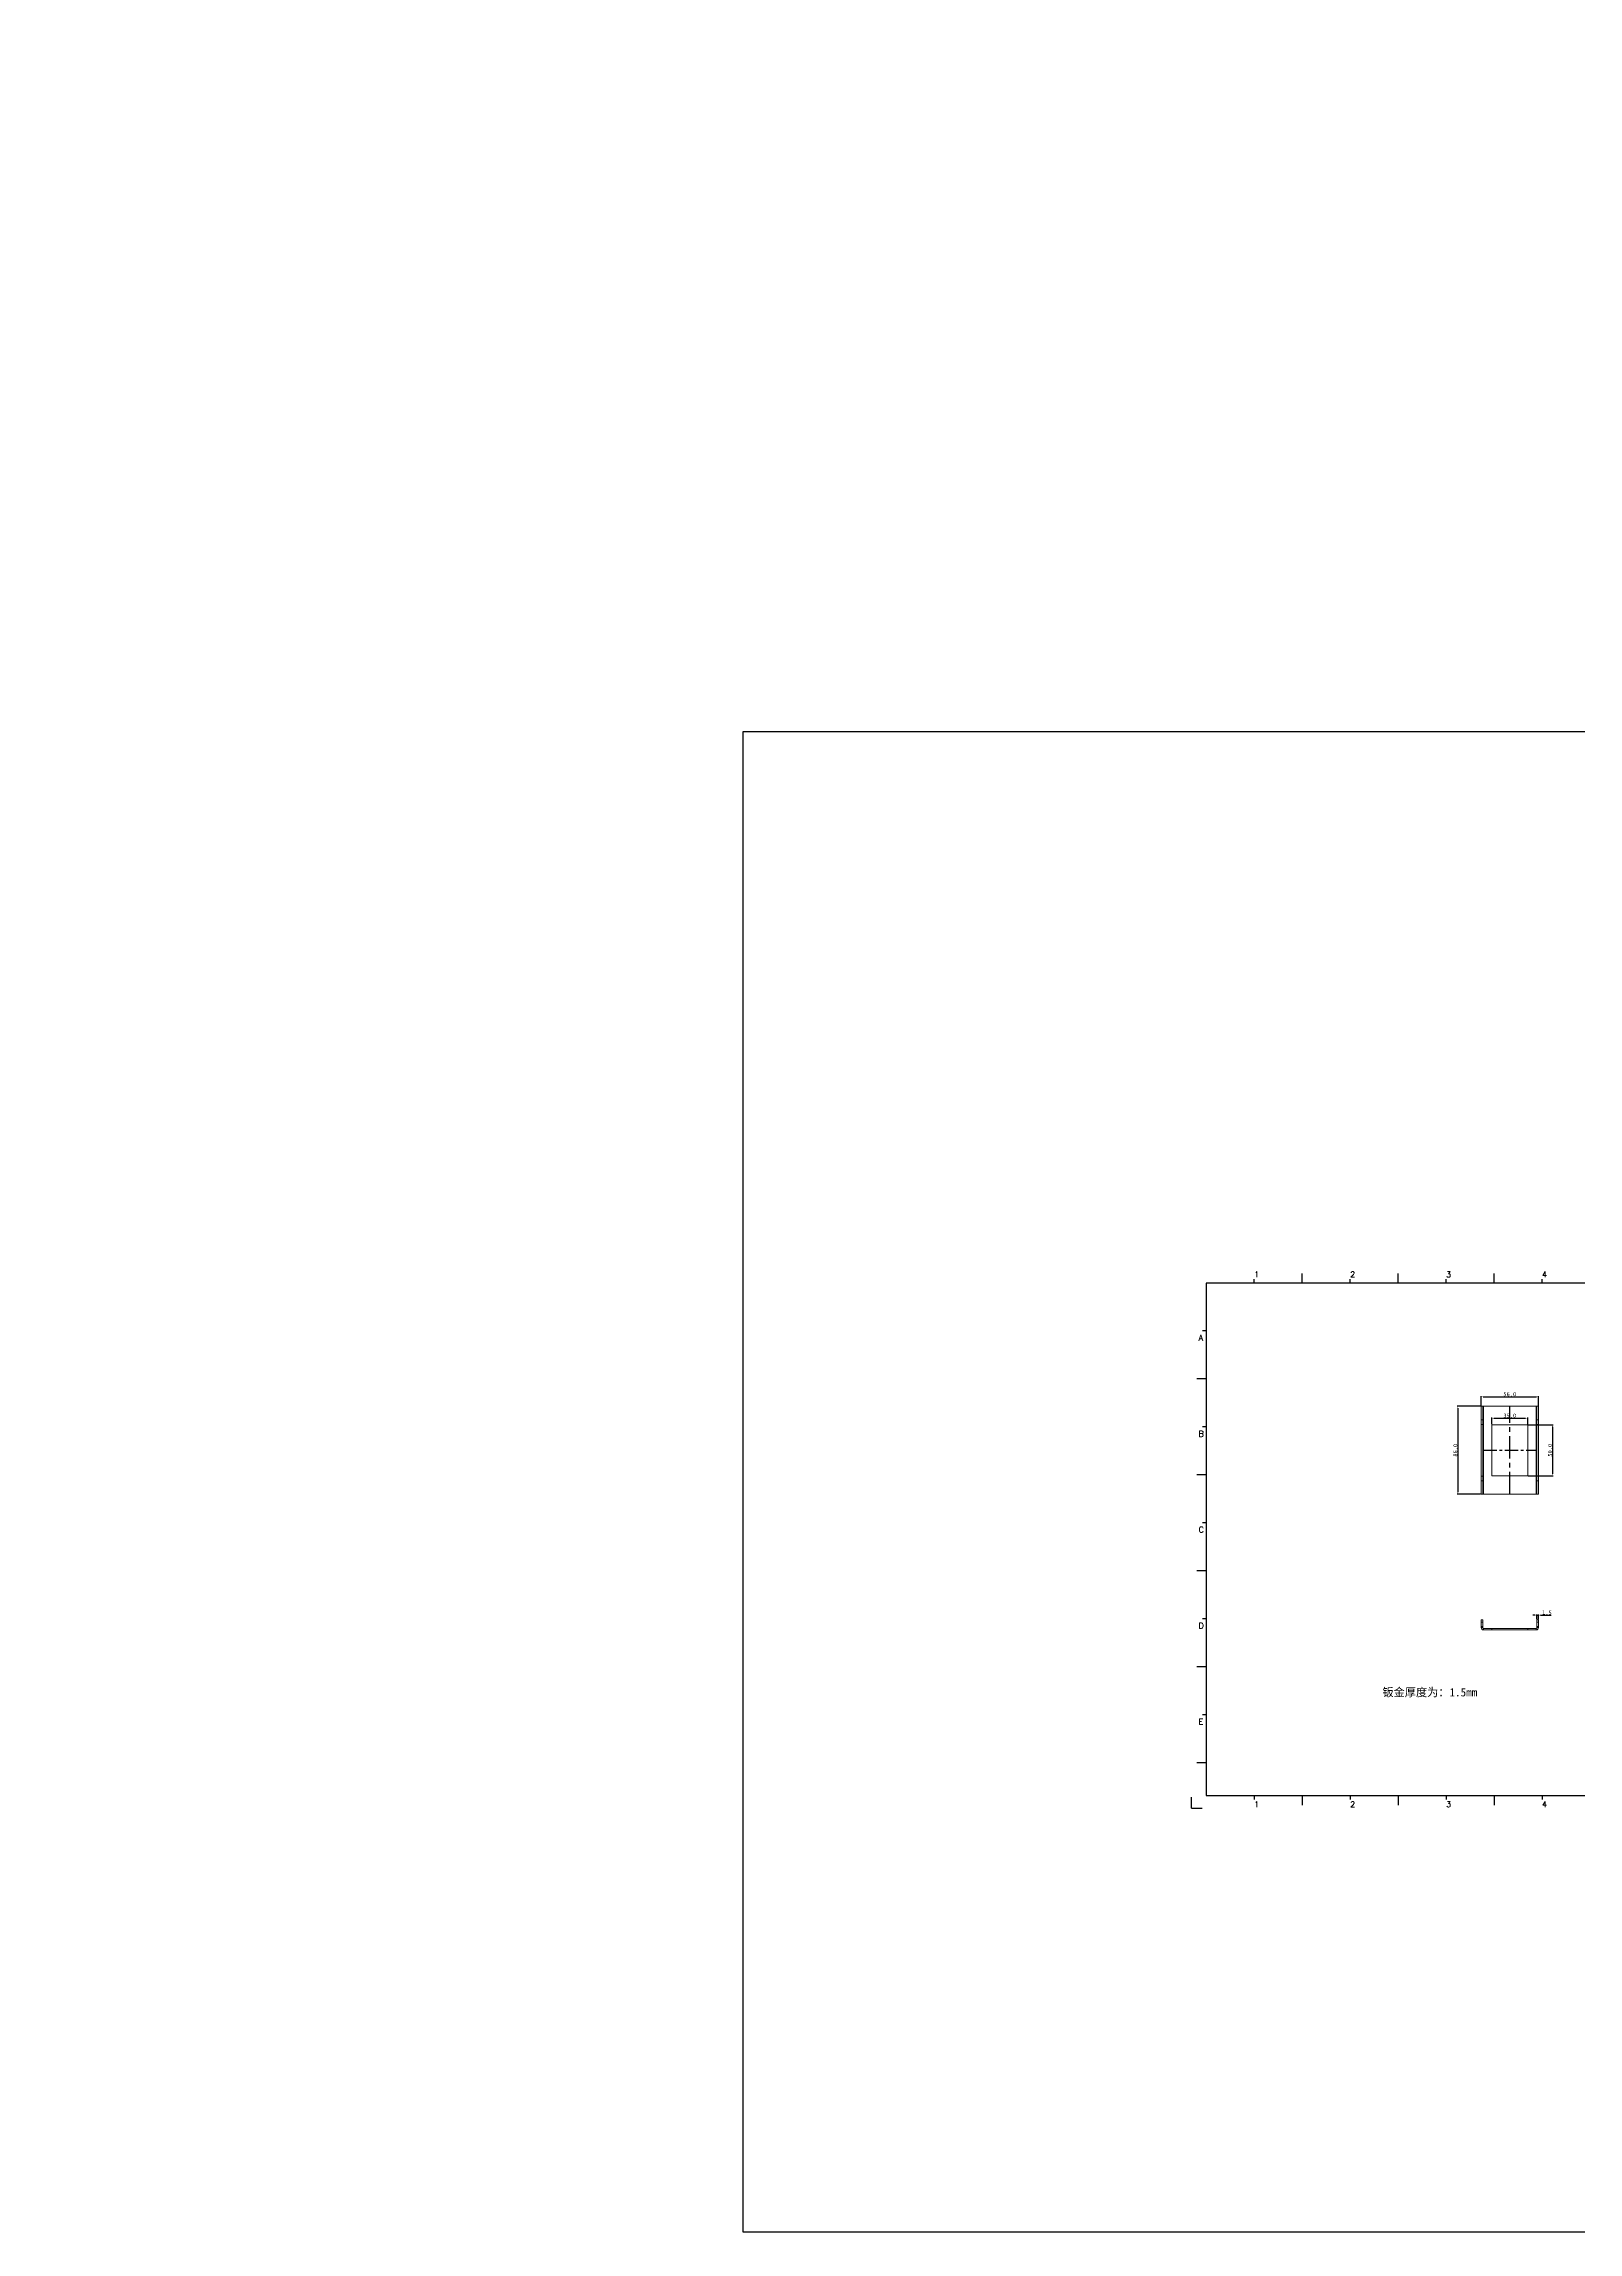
# Model space of a CAD drawing. Extents: x 83 to 30050, y -7164 to 695.
# Drawn here: x 83 to 1584, y -2053 to 86 of the extents above; entities that cross this region are included whole.
import ezdxf
from ezdxf.enums import TextEntityAlignment as Align

# ---------------------------------------------------------------- set-up
doc = ezdxf.new("R2010")
doc.units = 0
doc.header["$LTSCALE"] = 8
doc.header["$MEASUREMENT"] = 0
doc.header["$PDSIZE"] = 5
doc.linetypes.add('CENTER', pattern=[2, 1.25, -0.25, 0.25, -0.25])
doc.linetypes.add('HIDDEN', pattern=[1.905, 1.27, -0.635])
doc.layers.get('0').update_dxf_attribs({"linetype": 'CONTINUOUS'})
doc.layers.get('Defpoints').update_dxf_attribs({"linetype": 'CONTINUOUS'})
doc.layers.add('41', color=3, linetype='CONTINUOUS')
doc.layers.add('dim', color=82, linetype='CONTINUOUS', lineweight=9)
doc.styles.add('SIMPLEX', font='SIMPLEX')
doc.styles.get("Standard").update_dxf_attribs({"font": '', "height": 4})
doc.styles.get('Standard').set_extended_font_data('SimSun')
doc.dimstyles.new('ISO-25', dxfattribs={"dimtxt": 6, "dimasz": 2.5, "dimexe": 1.25, "dimexo": 0.625, "dimtad": 1, "dimdec": 1, "dimzin": 1, "dimdsep": 46, "dimtxsty": 'Standard', "dimcen": 2.5, "dimadec": 0, "dimazin": 0, "dimtm": 1e-09, "dimtfac": 1, "dimtdec": 1, "dimtmove": 0, "dimatfit": 3, "dimfxl": 1, "dimtolj": 1, "dimtzin": 0, "dimarcsym": 0})

# ---------------------------------------------------------------- blocks, each defined once
blk = doc.blocks.new('A$C0BB32EA6')
at = {"layer": '41'}
for p, q in [((615.6, 427.8), (12, 427.8)), ((12, 427.8), (12, 10.3)), ((51.1, 427.8), (51.1, 431)), ((90.2, 427.8), (90.2, 435.7)), ((129.3, 427.8), (129.3, 431)), ((129.3, 427.8), (129.3, 431)), ((129.3, 427.8), (129.3, 431)), ((168.4, 427.8), (168.4, 435.7)), ((168.4, 427.8), (168.4, 435.7)), ((168.4, 427.8), (168.4, 435.7)), ((207.5, 427.8), (207.5, 431)), ((207.5, 427.8), (207.5, 431)), ((246.6, 427.8), (246.6, 435.7)), ((246.6, 427.8), (246.6, 435.7)), ((285.7, 427.8), (285.7, 431)), ((324.8, 427.8), (324.8, 435.7)), ((363.9, 427.8), (363.9, 431)), ((403, 427.8), (403, 435.7)), ((442.1, 427.8), (442.1, 431)), ((481.1, 427.8), (481.1, 435.7)), ((559.3, 427.8), (559.3, 435.7)), ((615.6, 10.3), (615.6, 427.8)), ((12, 388.8), (8.9, 388.8)), ((615.6, 388.8), (618.8, 388.8)), ((12, 349.7), (4.2, 349.7)), ((615.6, 349.7), (623.5, 349.7)), ((12, 310.6), (8.9, 310.6)), ((615.6, 310.6), (618.8, 310.6)), ((12, 271.5), (4.2, 271.5)), ((615.6, 271.5), (623.5, 271.5)), ((12, 232.4), (8.9, 232.4)), ((615.6, 232.4), (618.8, 232.4)), ((12, 193.3), (4.2, 193.3)), ((615.6, 193.3), (623.5, 193.3)), ((12, 154.2), (8.9, 154.2)), ((615.6, 154.2), (618.8, 154.2)), ((12, 115.1), (4.2, 115.1)), ((615.6, 115.1), (623.5, 115.1)), ((12, 76), (8.9, 76)), ((341.3, 85.8), (615.6, 85.8)), ((341.3, 85.8), (341.3, 10.3)), ((416.9, 85.8), (416.9, 10.3)), ((484.2, 85.8), (484.2, 10.3)), ((555.4, 85.7), (555.4, 10.2)), ((615.6, 76), (618.8, 76)), ((615.6, 66.1), (341.3, 66.1)), ((378.9, 10), (379.1, 65.8)), ((12, 36.9), (4.2, 36.9)), ((341.3, 51.1), (416.9, 51.1)), ((341.3, 37.5), (401.1, 37.5)), ((341.3, 37.5), (416.9, 37.5)), ((615.6, 46.2), (416.9, 46.2)), ((615.6, 36.9), (623.5, 36.9)), ((341.3, 23), (401.9, 23)), ((341.3, 23), (401.9, 23)), ((341.3, 23), (401.9, 23)), ((341.3, 23), (401.9, 23)), ((341.3, 23), (401.9, 23)), ((341.3, 23), (416.9, 23)), ((615.6, 26.7), (416.9, 26.7)), ((12, 10.3), (615.6, 10.3)), ((51.1, 10.3), (51.1, 7.2)), ((90.2, 10.3), (90.2, 2.5)), ((129.3, 10.3), (129.3, 7.2)), ((168.4, 10.3), (168.4, 2.5)), ((207.5, 10.3), (207.5, 7.2)), ((246.6, 10.3), (246.6, 2.5)), ((285.7, 10.3), (285.7, 7.2)), ((324.8, 10.3), (324.8, 2.5)), ((326.3, 10.3), (401.9, 10.3)), ((363.9, 10.3), (363.9, 7.2)), ((403, 10.3), (403, 2.5)), ((442.1, 10.3), (442.1, 7.2)), ((481.1, 10.3), (481.1, 2.5)), ((520.2, 10.3), (520.2, 7.2)), ((559.3, 10.3), (559.3, 2.5))]:
    blk.add_line(p, q, dxfattribs=at)
at = {"layer": '41', "linetype": 'Continuous'}
for p, q in [((630.4, 437.9), (623.8, 437.9)), ((630.4, 437.9), (630.4, 430.6)), ((0, 0), (0, 9)), ((0, 0), (8.6, 0))]:
    blk.add_line(p, q, dxfattribs=at)
at = {"layer": '41'}
for centre in [(391.7, 61.6), (391.1, 48), (392.5, 34.5), (394.6, 20.8)]:
    blk.add_circle(centre, 0.516, dxfattribs=at)
at = {"layer": '41', "style": 'SIMPLEX'}
for s, height, p in [('1', 4.69, (51.1, 432.5)), ('2', 4.69, (129.3, 432.5)), ('3', 4.69, (207.5, 432.5)), ('4', 4.69, (285.7, 432.5)), ('5', 4.69, (363.9, 432.5)), ('6', 4.69, (442.1, 432.5)), ('7', 4.69, (520.2, 432.5)), ('A', 4.75, (5.8, 380.9)), ('A', 4.75, (618.3, 380.9)), ('B', 4.75, (5.8, 302.7)), ('B', 4.75, (618.7, 302.7)), ('C', 4.75, (5.8, 224.6)), ('C', 4.75, (618.7, 224.6)), ('D', 4.75, (5.8, 146.4)), ('D', 4.75, (618.7, 146.4)), ('E', 4.75, (5.8, 68.2)), ('E', 4.75, (618.9, 68.2)), ('X.', 3.28, (349.8, 57.5)), ('%%p', 3.28, (355, 57.4)), ('X.', 3.28, (388.2, 57.5)), ('%%p', 3.28, (394.1, 57.4)), ('.X', 3.28, (346.9, 44.2)), ('%%p', 3.28, (352.1, 44.3)), ('.X', 3.28, (385.9, 44.2)), ('%%p', 3.28, (391.8, 44.3)), ('.XX', 3.28, (346.2, 30.4)), ('%%p', 3.28, (354.4, 30.5)), ('.XXX', 3.28, (383.5, 16.8)), ('.XX', 3.28, (384.1, 30.4)), ('%%p', 3.28, (393, 30.5)), ('%%p', 3.28, (395.1, 17)), ('1', 4.69, (51.1, 0.9)), ('2', 4.69, (129.3, 0.9)), ('3', 4.69, (207.5, 0.9)), ('4', 4.69, (285.7, 0.9)), ('5', 4.69, (363.9, 0.9)), ('6', 4.69, (442.1, 0.9)), ('7', 4.69, (520.2, 0.9))]:
    blk.add_text(s, height=height, dxfattribs=at).set_placement(p)
at = {"layer": '41', "linetype": 'Continuous'}
for s, p in [('（特别标注的除外）', (356.9, 66.9)), ('标准公差', (372.1, 76.4)), ('材质：', (432.4, 73.5)), ('项目代号：', (487, 73.7)), ('淮安鹏雨科技', (562, 72)), ('表面处理：', (420.8, 54.5)), ('审核：', (496.9, 53.5)), ('名称：', (563.9, 55.2)), ('数量：', (431.8, 33.9)), ('设计：', (496.7, 33.7)), ('件号：', (568.3, 34.5)), ('比例:', (431.2, 16.6)), ('SHEET:', (493.9, 15.7)), ('1/1', (524.5, 15.2)), ('版本:', (568.1, 16.2))]:
    blk.add_text(s, height=4, dxfattribs=at).set_placement(p)
at = {"layer": '41'}
for s, p in [('0.2', (363.8, 57.8)), ('0.2%%D', (402.1, 57.1)), ('0.1', (363.1, 44.4)), ('0.1%%D', (402.1, 43.8)), ('0.02', (364.1, 30.6)), ('0.005%%D', (401.3, 17.2)), ('0.02%%D', (401.9, 29.9))]:
    blk.add_text(s, height=2.93, dxfattribs=at).set_placement(p)
at = {"layer": '41', "style": 'SIMPLEX'}
blk.add_text('.XXX', height=3.28, dxfattribs=at).set_placement((351.3, 18.9), align=Align.MIDDLE_CENTER)
at = {"layer": '41'}
blk.add_text('%%P0.005', height=2.93, dxfattribs=at).set_placement((364.9, 17.9), align=Align.MIDDLE_CENTER)
at = {"layer": '41', "linetype": 'Continuous'}
for tag, p in [('材质', (457.1, 73.1)), ('代号', (522.6, 73.3)), ('表面处理', (452.4, 54.1)), ('审核', (523.7, 54.3)), ('名称', (585.8, 55)), ('数量', (457.5, 33.7)), ('设计', (523.2, 34.1)), ('件号', (586.7, 33.9)), ('比例', (457.5, 17.3)), ('版本', (587.1, 16.2))]:
    blk.add_attdef(tag, p, '', height=4, dxfattribs=at)
blk = doc.blocks.new('*D244')
at = {"layer": 'Defpoints', "color": 0, "linetype": 'Continuous'}
for p in [(1544.6, -1236.2), (1488.6, -1245.5), (1544.6, -1245.5)]:
    blk.add_point(p, dxfattribs=at)
at = {"layer": 'dim', "color": 0, "linetype": 'Continuous', "lineweight": -2}
for p, q in [((1488.6, -1245), (1488.6, -1235.7)), ((1490.6, -1236.2), (1542.6, -1236.2)), ((1544.6, -1245), (1544.6, -1235.7))]:
    blk.add_line(p, q, dxfattribs=at)
at = {"layer": 'dim', "color": 0, "linetype": 'Continuous'}
for points in [[(1490.6, -1235.9), (1490.6, -1236.6), (1488.6, -1236.2)], [(1542.6, -1235.9), (1542.6, -1236.6), (1544.6, -1236.2)]]:
    blk.add_solid(points, dxfattribs=at)
at = {"layer": 'dim', "color": 0, "linetype": 'Continuous', "insert": (1516.6, -1233.7), "char_height": 4, "attachment_point": 5}
blk.add_mtext('\\A1;56.0', dxfattribs=at)
blk = doc.blocks.new('*D245')
at = {"layer": 'Defpoints', "color": 0, "linetype": 'Continuous'}
for p in [(1488.6, -1245.5), (1465.8, -1331.5), (1488.6, -1331.5)]:
    blk.add_point(p, dxfattribs=at)
at = {"layer": 'dim', "color": 0, "linetype": 'Continuous', "lineweight": -2}
for p, q in [((1488.1, -1245.5), (1465.3, -1245.5)), ((1465.8, -1247.5), (1465.8, -1329.5)), ((1488.1, -1331.5), (1465.3, -1331.5))]:
    blk.add_line(p, q, dxfattribs=at)
at = {"layer": 'dim', "color": 0, "linetype": 'Continuous'}
for points in [[(1465.5, -1247.5), (1466.1, -1247.5), (1465.8, -1245.5)], [(1465.5, -1329.5), (1466.1, -1329.5), (1465.8, -1331.5)]]:
    blk.add_solid(points, dxfattribs=at)
at = {"layer": 'dim', "color": 0, "linetype": 'Continuous', "insert": (1463.3, -1288.5), "char_height": 4, "attachment_point": 5, "rotation": 90}
blk.add_mtext('\\A1;86.0', dxfattribs=at)
blk = doc.blocks.new('*D246')
at = {"layer": 'Defpoints', "color": 0, "linetype": 'Continuous'}
for p in [(1534.1, -1257.1), (1499.1, -1263.5), (1534.1, -1263.5)]:
    blk.add_point(p, dxfattribs=at)
at = {"layer": 'dim', "color": 0, "linetype": 'Continuous', "lineweight": -2}
for p, q in [((1499.1, -1263), (1499.1, -1256.6)), ((1501.1, -1257.1), (1532.1, -1257.1)), ((1534.1, -1263), (1534.1, -1256.6))]:
    blk.add_line(p, q, dxfattribs=at)
at = {"layer": 'dim', "color": 0, "linetype": 'Continuous'}
for points in [[(1501.1, -1256.8), (1501.1, -1257.4), (1499.1, -1257.1)], [(1532.1, -1256.8), (1532.1, -1257.4), (1534.1, -1257.1)]]:
    blk.add_solid(points, dxfattribs=at)
at = {"layer": 'dim', "color": 0, "linetype": 'Continuous', "insert": (1516.6, -1254.6), "char_height": 4, "attachment_point": 5}
blk.add_mtext('\\A1;35.0', dxfattribs=at)
blk = doc.blocks.new('*D247')
at = {"layer": 'Defpoints', "color": 0, "linetype": 'Continuous'}
for p in [(1534.1, -1263.5), (1534.1, -1313.5), (1558.5, -1313.5)]:
    blk.add_point(p, dxfattribs=at)
at = {"layer": 'dim', "color": 0, "linetype": 'Continuous', "lineweight": -2}
for p, q in [((1534.6, -1263.5), (1559, -1263.5)), ((1558.5, -1265.5), (1558.5, -1311.5)), ((1534.6, -1313.5), (1559, -1313.5))]:
    blk.add_line(p, q, dxfattribs=at)
at = {"layer": 'dim', "color": 0, "linetype": 'Continuous'}
for points in [[(1558.2, -1265.5), (1558.8, -1265.5), (1558.5, -1263.5)], [(1558.2, -1311.5), (1558.8, -1311.5), (1558.5, -1313.5)]]:
    blk.add_solid(points, dxfattribs=at)
at = {"layer": 'dim', "color": 0, "linetype": 'Continuous', "insert": (1556, -1288.5), "char_height": 4, "attachment_point": 5, "rotation": 90}
blk.add_mtext('\\A1;50.0', dxfattribs=at)
blk = doc.blocks.new('*D252')
at = {"layer": 'Defpoints', "color": 0, "linetype": 'Continuous'}
for p in [(1543.1, -1454.1), (1544.6, -1449.6), (1544.6, -1454.1)]:
    blk.add_point(p, dxfattribs=at)
at = {"layer": 'dim', "color": 0, "linetype": 'Continuous', "lineweight": -2}
for p, q in [((1541.1, -1449.6), (1539.1, -1449.6)), ((1543.1, -1453.6), (1543.1, -1449.1)), ((1543.1, -1449.6), (1544.6, -1449.6)), ((1544.6, -1453.6), (1544.6, -1449.1)), ((1546.6, -1449.6), (1557.1, -1449.6))]:
    blk.add_line(p, q, dxfattribs=at)
at = {"layer": 'dim', "color": 0, "linetype": 'Continuous'}
for points in [[(1541.1, -1449.2), (1541.1, -1449.9), (1543.1, -1449.6)], [(1546.6, -1449.2), (1546.6, -1449.9), (1544.6, -1449.6)]]:
    blk.add_solid(points, dxfattribs=at)
at = {"layer": 'dim', "color": 0, "linetype": 'Continuous', "insert": (1552.9, -1447.1), "char_height": 4, "attachment_point": 5}
blk.add_mtext('\\A1;1.5', dxfattribs=at)

msp = doc.modelspace()

# ---------------------------------------------------------------- linework, layer by layer
at = {"color": 7, "linetype": 'Continuous', "lineweight": 15}
for p, q in [((1488.606, -1245.534), (1488.606, -1331.534)), ((1488.606, -1245.534), (1490.106, -1245.534)), ((1490.106, -1245.534), (1490.106, -1331.534)), ((1490.843, -1245.534), (1490.106, -1245.534)), ((1490.843, -1331.534), (1490.843, -1245.534)), ((1490.843, -1245.534), (1542.37, -1245.534)), ((1543.106, -1245.534), (1542.37, -1245.534)), ((1542.37, -1245.534), (1542.37, -1331.534)), ((1543.106, -1331.534), (1543.106, -1245.534)), ((1544.606, -1245.534), (1543.106, -1245.534)), ((1544.606, -1331.534), (1544.606, -1245.534)), ((1534.106, -1263.534), (1499.106, -1263.534)), ((1499.106, -1263.534), (1499.106, -1313.534)), ((1534.106, -1313.534), (1534.106, -1263.534)), ((1499.106, -1313.534), (1534.106, -1313.534)), ((1488.606, -1331.534), (1490.106, -1331.534)), ((1490.106, -1331.534), (1490.843, -1331.534)), ((1490.843, -1331.534), (1542.37, -1331.534)), ((1542.37, -1331.534), (1543.106, -1331.534)), ((1544.606, -1331.534), (1543.106, -1331.534)), ((1488.606, -1454.139), (1490.106, -1454.139)), ((1488.606, -1454.139), (1488.606, -1461.903)), ((1490.106, -1454.139), (1490.106, -1461.903)), ((1544.606, -1454.139), (1543.106, -1454.139)), ((1543.106, -1461.903), (1543.106, -1454.139)), ((1544.606, -1461.903), (1544.606, -1454.139)), ((1490.106, -1461.903), (1488.606, -1461.903)), ((1490.843, -1462.639), (1490.843, -1464.139)), ((1490.843, -1462.639), (1542.37, -1462.639)), ((1490.843, -1464.139), (1542.37, -1464.139)), ((1542.37, -1462.639), (1542.37, -1464.139)), ((1543.106, -1461.903), (1544.606, -1461.903))]:
    msp.add_line(p, q, dxfattribs=at)
at = {"color": 7, "linetype": 'HIDDEN', "lineweight": 0}
for p, q in [((1490.106, -1258.784), (1488.606, -1258.784)), ((1544.606, -1258.784), (1543.106, -1258.784)), ((1488.606, -1263.284), (1490.106, -1263.284)), ((1543.106, -1263.284), (1544.606, -1263.284)), ((1490.106, -1313.784), (1488.606, -1313.784)), ((1488.606, -1318.284), (1490.106, -1318.284)), ((1544.606, -1313.784), (1543.106, -1313.784)), ((1543.106, -1318.284), (1544.606, -1318.284)), ((1490.106, -1456.389), (1488.606, -1456.389)), ((1488.606, -1460.889), (1490.106, -1460.889)), ((1499.106, -1462.639), (1499.106, -1464.139)), ((1534.106, -1462.639), (1534.106, -1464.139)), ((1544.606, -1456.389), (1543.106, -1456.389)), ((1543.106, -1460.889), (1544.606, -1460.889))]:
    msp.add_line(p, q, dxfattribs=at)
at = {"color": 1, "linetype": 'CENTER', "ltscale": 2.1844}
msp.add_line((1516.606, -1331.534), (1516.606, -1245.534), dxfattribs=at)
at = {"color": 1, "linetype": 'CENTER', "ltscale": 1.308781}
msp.add_line((1490.843, -1288.534), (1542.37, -1288.534), dxfattribs=at)
at = {"color": 7, "linetype": 'Continuous', "lineweight": 15}
for centre, radius, start, end in [((1490.843, -1461.903), 2.237, 180, 270), ((1490.843, -1461.903), 0.737, 180, 270), ((1542.37, -1461.903), 2.237, 270, 0), ((1542.37, -1461.903), 0.737, 270, 0)]:
    msp.add_arc(centre, radius, start, end, dxfattribs=at)
at = {"layer": '41', "color": 1, "linetype": 'Continuous'}
msp.add_lwpolyline([(766.79, -586.034), (6400.603, -586.034), (6400.603, -2052.866), (766.79, -2052.866)], close=True, dxfattribs=at)

# ---------------------------------------------------------------- block references
at = {"layer": '41', "linetype": 'Continuous', "xscale": 1.200000000000045, "yscale": 1.200000000000045, "zscale": 1.2}
msp.add_blockref('A$C0BB32EA6', (1205.359, -1638.462), dxfattribs=at).add_auto_attribs({'版本': 'A', '件号': 'C003', '名称': '支板', '设计': '徐鹏', '审核': '徐鹏', '代号': '0001', '比例': '1:1', '数量': '01', '表面处理': '/', '材质': '钣金'})

# ---------------------------------------------------------------- texts
at = {"layer": '41', "linetype": 'Continuous', "insert": (1392.132, -1521.09), "char_height": 8, "width": 96.38984, "attachment_point": 1}
msp.add_mtext('钣金厚度为：1.5mm', dxfattribs=at)
at = {"layer": 'dim', "linetype": 'Continuous', "char_height": 4}
for insert, attachment_point in [((82.924, 86.319), 9), ((305.236, 73.907), 1)]:
    msp.add_mtext('\\A1;', dxfattribs=dict(at, insert=insert, attachment_point=attachment_point))

# ---------------------------------------------------------------- dimensions: what is measured, and where the dimension line sits
at = {"layer": 'dim', "linetype": 'Continuous'}
for base, p1, p2, picture, middle in [((1544.606, -1236.243), (1488.606, -1245.534), (1544.606, -1245.534), '*D244', (1516.606, -1233.743)), ((1534.106, -1257.101), (1499.106, -1263.534), (1534.106, -1263.534), '*D246', (1516.606, -1254.602)), ((1544.606, -1449.565), (1543.106, -1454.139), (1544.606, -1454.139), '*D252', (1552.873, -1447.065))]:
    dim = msp.add_linear_dim(base=base, p1=p1, p2=p2, dimstyle='ISO-25', override={"dimtxt": 2.5, "dimasz": 2, "dimexe": 0.49975, "dimexo": 0.49975, "dimgap": 0.49975}, dxfattribs=at)
    dim.commit()
    dim.dimension.update_dxf_attribs({"geometry": picture, "text_midpoint": middle})
for base, p1, p2, picture, middle in [((1465.789, -1331.534), (1488.606, -1245.534), (1488.606, -1331.534), '*D245', (1463.289, -1288.534)), ((1558.514, -1313.534), (1534.106, -1263.534), (1534.106, -1313.534), '*D247', (1556.014, -1288.534))]:
    dim = msp.add_linear_dim(base=base, p1=p1, p2=p2, angle=90, dimstyle='ISO-25', override={"dimtxt": 2.5, "dimasz": 2, "dimexe": 0.49975, "dimexo": 0.49975, "dimgap": 0.49975}, dxfattribs=at)
    dim.commit()
    dim.dimension.update_dxf_attribs({"geometry": picture, "text_midpoint": middle})

doc.saveas('drawing.dxf')
